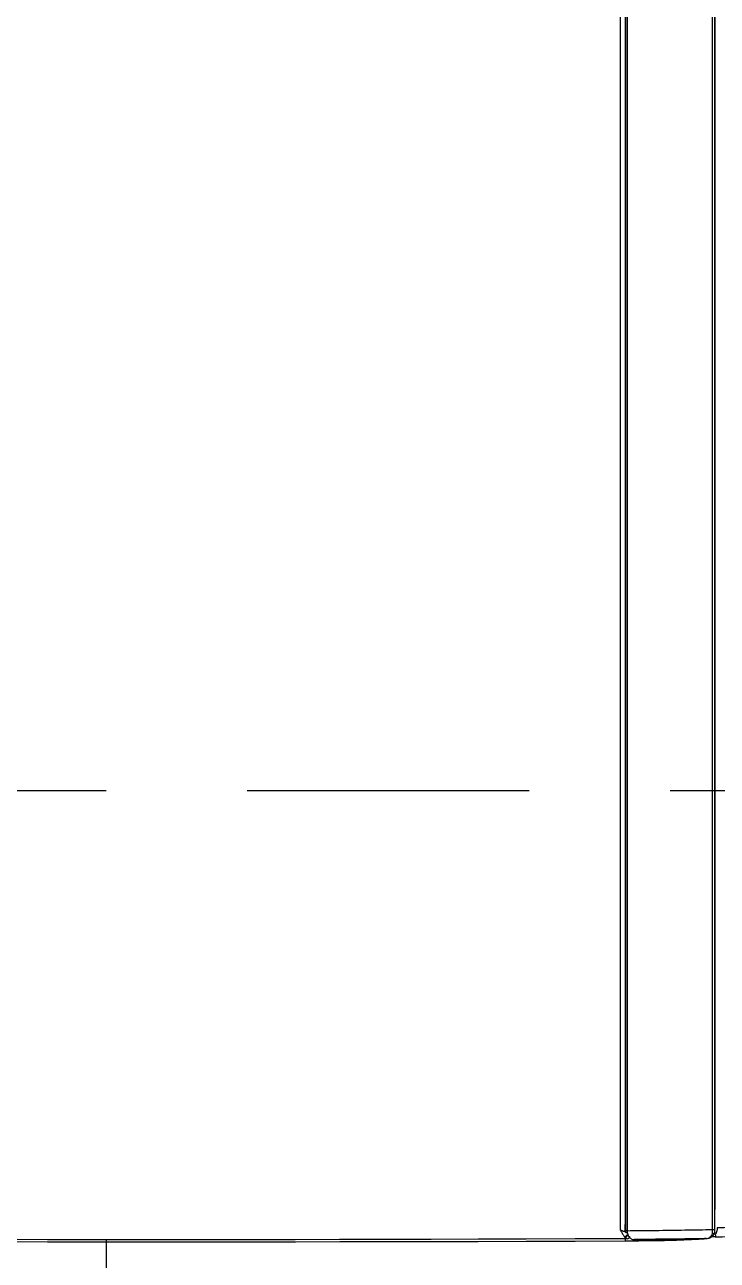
# Model space of a CAD drawing. Header units: inches. Extents: x -63256 to 33689, y -34490 to 100230.
# Drawn here: x 1580.1 to 1637.6, y 4455.2 to 4557.9 of the extents above; entities that cross this region are included whole.
import ezdxf

# ---------------------------------------------------------------- set-up
doc = ezdxf.new("R2010")
doc.units = ezdxf.units.IN
doc.header["$LTSCALE"] = 100
doc.header["$MEASUREMENT"] = 0
doc.linetypes.add('HID', pattern=[2.5, 1.5, -1])
doc.linetypes.add('HIDDEN', pattern=[0.375, 0.25, -0.125])
doc.layers.add('06-LIGHT', color=4, linetype='Continuous')
doc.layers.add('3.기호.계단선', color=30, linetype='Continuous')

# ---------------------------------------------------------------- blocks, each defined once
blk = doc.blocks.new('*U27')
at = {"color": 8}
for p, q in [((0.23, 194), (0.05, 194)), ((0.05, 194), (0.05, 194)), ((0.16, 193.19), (0.16, 193.19)), ((0.09, 190.49), (0.09, 190.49)), ((0.1, 190.56), (0.1, 190.56)), ((0.12, 189.44), (0.12, 189.43)), ((0.25, 186.81), (0.25, 186.8)), ((0.25, 186.81), (0.25, 186.8))]:
    blk.add_line(p, q, dxfattribs=at)
at = {"color": 1, "linetype": 'HIDDEN'}
blk.add_lwpolyline([(1179.94, 464.99), (1179.94, 14.99), (39.94, 14.99), (39.94, 464.99)], close=True, dxfattribs=at)
at = {"color": 8}
blk.add_arc((0.87, 193.8), 0.2, 90, 99.4283, dxfattribs=at)
for centre, major_axis, ratio, start_param, end_param in [((1.22, 194.01), (-1, -0.011), 0.000851, 5.81073, 6.230827), ((0.78, 194.01), (-0.436, 0.245), 0.699022, 0.689796, 1.432768), ((0.81, 194.06), (-0.393, 0.309), 0.676566, 0.870738, 1.553972), ((0.87, 193.8), (0.033, -0.197), 0.348188, 3.1344, 4.658358), ((0.87, 193.8), (0, -0.2), 0.351833, 3.141593, 4.716068), ((0.99, 193.8), (0, -0.2), 0.205027, 3.141593, 4.714452), ((0.73, 193.82), (-0.5, 0.021), 0.710917, 0.074486, 0.971745), ((1.09, 186.26), (0, -0.2), 0.201921, 4.714424, 6.229723)]:
    blk.add_ellipse(centre, major_axis=major_axis, ratio=ratio, start_param=start_param, end_param=end_param, dxfattribs=at)
for points, degree in [([(2.71, 360.02), (0.55, 324.73), (-0.33, 289.36), (0.05, 194)], 3), ([(0.23, 194), (-0.16, 289.37), (0.73, 324.74), (2.88, 360.03)], 3), ([(0.23, 193.81), (0.23, 193.88), (0.23, 193.94), (0.23, 194)], 3), ([(0.33, 194), (0.35, 194.02), (0.37, 194.04), (0.4, 194.05)], 3), ([(0.87, 194), (0.91, 194), (0.95, 194), (0.99, 194)], 3), ([(0.99, 194), (1.16, 194), (1.33, 194), (1.5, 194)], 3), ([(0.16, 193.19), (0.14, 192.41)], 1), ([(0.95, 193.8), (0.9, 193.8), (0.85, 193.8), (0.8, 193.8)], 3), ([(0.13, 191.87), (0.1, 190.56)], 1), ([(0.09, 190.49), (0.1, 190.62), (0.1, 190.75), (0.11, 190.87)], 3), ([(0.09, 190.49), (0.09, 190.49), (0.09, 190.49), (0.09, 190.49)], 3), ([(0.4, 186), (0.4, 186.16), (0.39, 186.31), (0.39, 186.47)], 3), ([(0.63, 186), (0.48, 185.99), (0.4, 185.99), (0.4, 185.99)], 3), ([(0.63, 186), (0.65, 186.05), (0.7, 186.11), (0.75, 186.14)], 3), ([(0.99, 186.05), (1, 186.05), (1, 186.05), (1, 186.05)], 3), ([(1, 186.05), (1.61, 186.05), (2.22, 186.05), (2.84, 186.05)], 3)]:
    blk.add_open_spline(points, degree=degree, dxfattribs=at)
for points, knots in [([(0.05, 194), (0.05, 193.53), (0.06, 193.07), (0.07, 192.25), (0.07, 191.9), (0.08, 191.2), (0.09, 190.84), (0.09, 190.49)], [0, 0, 0, 0, 0.399294, 0.399294, 0.699647, 0.699647, 1, 1, 1, 1]), ([(0.23, 193.81), (0.23, 193.87), (0.26, 193.93), (0.32, 193.99), (0.33, 194), (0.33, 194)], [0, 0, 0, 0, 0.894177, 0.894177, 1, 1, 1, 1]), ([(0.4, 194.05), (0.43, 194.07), (0.47, 194.09), (0.58, 194.16), (0.66, 194.21), (0.79, 194.28), (0.82, 194.29), (0.88, 194.32), (0.9, 194.34), (0.95, 194.36), (0.96, 194.37), (0.98, 194.38), (0.99, 194.38), (1, 194.39), (1.01, 194.39), (1.01, 194.4), (1.02, 194.4), (1.02, 194.4), (1.02, 194.4), (1.03, 194.4)], [0, 0, 0, 0, 0.211843, 0.211843, 0.618776, 0.618776, 0.759942, 0.759942, 0.870728, 0.870728, 0.929874, 0.929874, 0.961875, 0.961875, 0.979256, 0.979256, 0.992466, 0.992466, 1, 1, 1, 1]), ([(1.03, 194.4), (1.03, 194.4), (1.02, 194.4), (1.02, 194.39), (1.02, 194.39), (1.02, 194.38), (1.01, 194.38), (1.01, 194.36), (1, 194.36), (0.99, 194.33), (0.99, 194.32), (0.97, 194.28), (0.95, 194.25), (0.92, 194.19), (0.91, 194.15), (0.87, 194.07), (0.86, 194.03), (0.84, 193.99)], [0, 0, 0, 0, 0.013568, 0.013568, 0.037214, 0.037214, 0.068468, 0.068468, 0.126077, 0.126077, 0.232683, 0.232683, 0.432706, 0.432706, 0.68324, 0.68324, 1, 1, 1, 1]), ([(0.9, 193.94), (5.81, 193.94), (10.75, 193.94), (20.63, 193.94), (25.58, 193.94), (40.44, 193.94), (50.37, 193.94), (80.23, 193.94), (100.21, 193.94), (140.17, 193.94), (160.16, 193.94), (200.13, 193.94), (220.12, 193.94), (320.05, 193.94), (400, 193.94), (479.94, 193.94)], [0, 0, 0, 0, 0.03125, 0.03125, 0.0625, 0.0625, 0.125, 0.125, 0.25, 0.25, 0.375, 0.375, 0.5, 0.5, 1, 1, 1, 1]), ([(1.03, 194.4), (4.91, 194.37), (8.8, 194.41), (16.61, 194.41), (20.52, 194.41), (32.26, 194.41), (40.12, 194.41), (63.7, 194.41), (79.47, 194.41), (111.03, 194.41), (126.83, 194.41), (158.43, 194.41), (174.24, 194.41), (190.04, 194.41)], [0, 0, 0, 0, 0.0625, 0.0625, 0.125, 0.125, 0.25, 0.25, 0.5, 0.5, 0.75, 0.75, 1, 1, 1, 1]), ([(189.04, 194), (186.07, 194), (183.09, 194), (160.13, 194), (140.14, 194), (100.18, 194), (80.2, 194), (50.34, 194), (40.41, 194), (25.55, 194), (20.6, 194), (10.93, 194), (6.2, 194), (1.5, 194)], [0, 0, 0, 0, 0.047401, 0.047401, 0.366063, 0.366063, 0.684724, 0.684724, 0.844055, 0.844055, 0.92372, 0.92372, 1, 1, 1, 1]), ([(0.16, 193.19), (0.15, 192.75), (0.14, 192.31), (0.12, 191.43), (0.11, 191), (0.1, 190.56)], [0, 0, 0, 0, 0.5, 0.5, 1, 1, 1, 1]), ([(0.8, 193.8), (0.74, 193.79), (0.68, 193.78), (0.54, 193.73), (0.47, 193.69), (0.34, 193.6), (0.28, 193.53), (0.19, 193.38), (0.16, 193.28), (0.16, 193.19)], [0, 0, 0, 0, 0.154456, 0.154456, 0.374956, 0.374956, 0.653826, 0.653826, 1, 1, 1, 1]), ([(0.25, 186.81), (0.24, 187.01), (0.24, 187.2), (0.22, 188.27), (0.21, 189.13), (0.19, 190.87), (0.18, 191.73), (0.16, 192.79), (0.16, 192.99), (0.16, 193.19)], [0, 0, 0, 0, 0.092547, 0.092547, 0.500171, 0.500171, 0.907796, 0.907796, 1, 1, 1, 1]), ([(479.94, 193.8), (400.01, 193.8), (320.07, 193.8), (220.16, 193.8), (200.17, 193.8), (160.21, 193.8), (140.22, 193.8), (100.27, 193.8), (80.31, 193.8), (50.44, 193.8), (40.5, 193.8), (25.63, 193.8), (20.67, 193.8), (10.79, 193.8), (5.84, 193.8), (0.95, 193.8)], [0, 0, 0, 0, 0.5, 0.5, 0.625, 0.625, 0.75, 0.75, 0.875, 0.875, 0.9375, 0.9375, 0.96875, 0.96875, 1, 1, 1, 1]), ([(0.95, 193.8), (0.95, 193.4), (0.96, 193.01), (0.97, 191.74), (0.98, 190.88), (1.01, 189.14), (1.02, 188.28), (1.04, 187.03), (1.05, 186.64), (1.05, 186.26)], [0, 0, 0, 0, 0.157944, 0.157944, 0.502409, 0.502409, 0.846873, 0.846873, 1, 1, 1, 1]), ([(0.1, 190.56), (0.1, 190.49), (0.1, 190.42), (0.1, 190.26), (0.1, 190.17), (0.1, 190), (0.1, 189.91), (0.1, 189.74), (0.11, 189.65), (0.11, 189.53), (0.11, 189.48), (0.12, 189.44)], [0, 0, 0, 0, 0.214453, 0.214453, 0.429132, 0.429132, 0.640881, 0.640881, 0.851843, 0.851843, 1, 1, 1, 1]), ([(0.12, 189.44), (0.14, 189), (0.16, 188.56), (0.2, 187.68), (0.22, 187.25), (0.25, 186.81)], [0, 0, 0, 0, 0.5, 0.5, 1, 1, 1, 1]), ([(0.25, 186.81), (0.25, 186.74), (0.26, 186.68), (0.33, 186.53), (0.38, 186.45), (0.51, 186.34), (0.58, 186.3), (0.66, 186.26), (0.67, 186.26), (0.69, 186.25)], [0, 0, 0, 0, 0.291599, 0.291599, 0.694986, 0.694986, 0.955686, 0.955686, 1, 1, 1, 1]), ([(0.26, 186.8), (0.26, 186.69), (0.3, 186.48), (0.48, 186.21), (0.66, 186.1), (0.76, 186.06)], [0, 0, 0, 0, 0.370538, 0.716833, 1, 1, 1, 1]), ([(0.77, 186.05), (0.77, 186.05), (0.76, 186.05), (0.75, 186.06), (0.74, 186.06), (0.72, 186.07), (0.72, 186.08), (0.71, 186.09), (0.7, 186.11), (0.69, 186.14), (0.69, 186.16), (0.68, 186.2), (0.68, 186.23), (0.69, 186.25), (0.69, 186.25), (0.69, 186.25)], [0, 0, 0, 0, 0.0305, 0.0305, 0.248677, 0.248677, 0.304697, 0.304697, 0.529926, 0.529926, 0.756562, 0.756562, 0.983109, 0.983109, 1, 1, 1, 1]), ([(0.69, 186.25), (0.7, 186.25), (0.72, 186.25), (0.84, 186.26), (0.94, 186.26), (1.05, 186.26)], [0, 0, 0, 0, 0.159863, 0.159863, 1, 1, 1, 1]), ([(1.05, 186.26), (5.95, 186.26), (10.89, 186.26), (20.78, 186.26), (25.73, 186.26), (40.61, 186.26), (50.55, 186.26), (80.42, 186.26), (100.38, 186.26), (140.31, 186.26), (160.28, 186.26), (200.24, 186.26), (220.22, 186.26), (320.11, 186.26), (400.03, 186.26), (479.94, 186.26)], [0, 0, 0, 0, 0.03125, 0.03125, 0.0625, 0.0625, 0.125, 0.125, 0.25, 0.25, 0.375, 0.375, 0.5, 0.5, 1, 1, 1, 1]), ([(0.4, 186), (0.45, 182.72), (0.52, 179.43), (0.66, 172.92), (0.75, 169.7), (0.84, 166.47)], [0, 0, 0, 0, 0.504534, 0.504534, 1, 1, 1, 1]), ([(1.2, 185.82), (1.11, 185.82), (1.03, 185.83), (0.87, 185.87), (0.8, 185.89), (0.7, 185.95), (0.66, 185.97), (0.63, 186)], [0, 0, 0, 0, 0.3816, 0.3816, 0.752011, 0.752011, 1, 1, 1, 1]), ([(1.09, 186.06), (1, 186.06), (0.92, 186.06), (0.82, 186.06), (0.79, 186.05), (0.77, 186.05)], [0, 0, 0, 0, 0.750656, 0.750656, 1, 1, 1, 1]), ([(0.77, 186.05), (0.77, 186.05), (0.78, 186.05), (0.8, 186.05), (0.81, 186.05), (0.84, 186.05), (0.86, 186.05), (0.92, 186.05), (0.96, 186.05), (0.99, 186.05)], [0, 0, 0, 0, 0.113501, 0.113501, 0.256211, 0.256211, 0.505873, 0.505873, 1, 1, 1, 1]), ([(479.94, 186.06), (400.03, 186.06), (320.12, 186.06), (220.24, 186.06), (200.26, 186.06), (160.31, 186.06), (140.32, 186.06), (100.39, 186.06), (80.43, 186.06), (50.57, 186.06), (40.64, 186.06), (25.77, 186.06), (20.81, 186.06), (10.93, 186.06), (5.99, 186.06), (1.09, 186.06)], [0, 0, 0, 0, 0.5, 0.5, 0.625, 0.625, 0.75, 0.75, 0.875, 0.875, 0.9375, 0.9375, 0.96875, 0.96875, 1, 1, 1, 1]), ([(1.66, 166.3), (1.56, 169.59), (1.47, 172.87), (1.32, 179.38), (1.26, 182.6), (1.2, 185.82)], [0, 0, 0, 0, 0.505483, 0.505483, 1, 1, 1, 1]), ([(2.84, 186.05), (2.84, 186.04), (2.84, 186.03), (2.84, 186.02), (2.84, 186.02), (2.84, 186.02)], [0, 0, 0, 0, 0.865418, 0.865418, 1, 1, 1, 1]), ([(2.84, 186.02), (7.73, 186.02), (12.66, 186.02), (22.51, 186.02), (27.44, 186.02), (42.25, 186.02), (52.15, 186.02), (81.91, 186.02), (101.8, 186.02), (141.56, 186.02), (161.46, 186.02), (201.24, 186.02), (221.14, 186.02), (320.6, 186.02), (400.17, 186.02), (479.74, 186.02)], [0, 0, 0, 0, 0.03125, 0.03125, 0.0625, 0.0625, 0.125, 0.125, 0.25, 0.25, 0.375, 0.375, 0.5, 0.5, 1, 1, 1, 1])]:
    blk.add_open_spline(points, degree=3, knots=knots, dxfattribs=at)
blk = doc.blocks.new('acqkd')
at = {"layer": '06-LIGHT', "xscale": 0.9375580759604136, "yscale": 0.9375580759604136, "zscale": 0.9375580759604136, "rotation": 359.9999999999999}
blk.add_blockref('*U27', (1570160.06, 1746418.47), dxfattribs=at)

msp = doc.modelspace()

# ---------------------------------------------------------------- linework, layer by layer
at = {"layer": '3.기호.계단선', "linetype": 'HID'}
msp.add_lwpolyline([(1586.82, 4456.87), (1586.82, 3772.92), (1998.46, 3772.92), (1998.46, 2558.59), (3526.47, 2558.59)], dxfattribs=at)

# ---------------------------------------------------------------- block references
at = {"color": 0, "rotation": 90}
msp.add_blockref('acqkd', (1748230.3, -1565703.32), dxfattribs=at)

doc.saveas('drawing.dxf')
